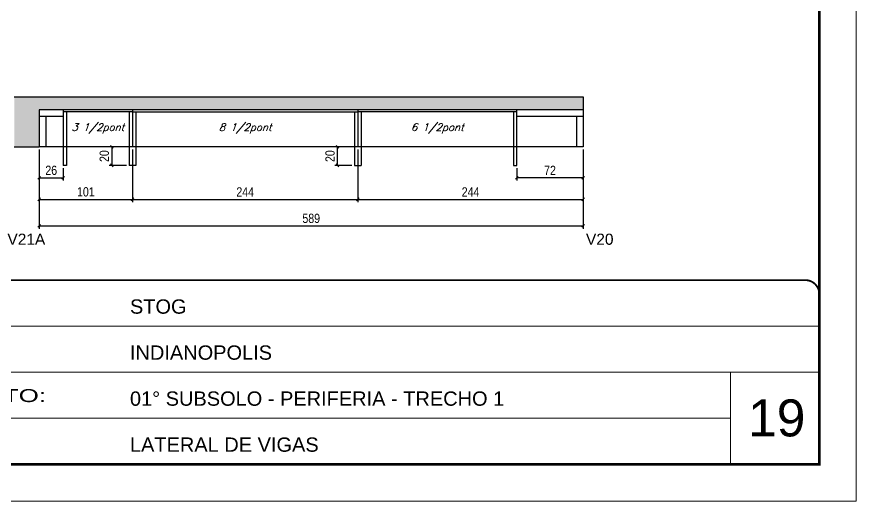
# Model space of a CAD drawing. Extents: x 0 to 6325, y 5574 to 19307.
# Drawn here: x 3746 to 4655, y 12466 to 12990 of the extents above; entities that cross this region are included whole.
import ezdxf

# ---------------------------------------------------------------- set-up
doc = ezdxf.new("R2010")
doc.units = 0
doc.linetypes.add('CONTINUO', pattern=[0])
doc.linetypes.add('DASHED', pattern=[0.75, 0.5, -0.25])
for name, color, linetype in [('1', 1, 'Continuous'), ('5', 5, 'Continuous'), ('COTA', 241, 'Continuous'), ('Painéis', 200, 'Continuous'), ('SARR_2.2x7', 40, 'Continuous'), ('SARR_3.5x7', 81, 'Continuous'), ('texto', 7, 'Continuous')]:
    doc.layers.add(name, color=color, linetype=linetype)
for name, color, linetype, lineweight in [('CARIMBO', 255, 'Continuous', 9), ('Folhas', 255, 'Continuous', 9), ('SARRAFO DE PRESSAO', 251, 'DASHED', 9)]:
    doc.layers.add(name, color=color, linetype=linetype, lineweight=lineweight)
doc.styles.add('arial', font='arial.ttf')
doc.styles.add('COTA TECNICA', font='techl___.ttf', dxfattribs={"height": 10})
doc.styles.add('Romans', font='romans.shx')
doc.styles.get("Standard").update_dxf_attribs({"font": 'arial.ttf'})
doc.styles.add('Tecnologia', font='')
doc.styles.get('Tecnologia').set_extended_font_data('Forgotten Futurist')
doc.dimstyles.new('PAINEL', dxfattribs={"dimtxt": 10, "dimasz": 3, "dimexe": 3, "dimexo": 3, "dimgap": 3, "dimtad": 1, "dimdec": 1, "dimzin": 12, "dimdsep": 46, "dimtxsty": 'COTA TECNICA', "dimblk1": 'OBLIQUE', "dimblk2": 'OBLIQUE', "dimsah": 1, "dimcen": 0.9, "dimclrd": 4, "dimclre": 4, "dimclrt": 240, "dimadec": 1, "dimazin": 3, "dimtfac": 1, "dimtdec": 1, "dimtmove": 0, "dimatfit": 3, "dimfxl": 1, "dimtolj": 1, "dimtzin": 12, "dimarcsym": 0})

# ---------------------------------------------------------------- blocks, each defined once
blk = doc.blocks.new('9999999999')
at = {"color": 30, "linetype": 'CONTINUO'}
for p, q in [((98564.56, 34379.64), (99583.98, 34379.64)), ((98564.56, 34329.83), (99487.98, 34329.83)), ((99583.98, 34329.83), (99487.98, 34329.83)), ((99487.98, 34329.83), (99487.98, 34230.21)), ((98564.56, 34280.02), (99487.98, 34280.02))]:
    blk.add_line(p, q, dxfattribs=at)
at = {"color": 30, "linetype": 'CONTINUO', "const_width": 2}
blk.add_lwpolyline([(99583.98, 34230.21), (99583.98, 34414.45, 0.414214), (99568.98, 34429.45), (98228.98, 34429.45, 0.414214), (98213.98, 34414.45), (98213.98, 34245.21, 0.414214), (98228.98, 34230.21), (99583.98, 34230.21)], format="xyb", dxfattribs=at)
at = {"layer": 'Folhas'}
blk.add_lwpolyline([(98138.98, 34190.21), (99623.98, 34190.21), (99623.98, 35240.21), (98138.98, 35240.21)], close=True, dxfattribs=at)
at = {"layer": 'Folhas', "color": 30, "const_width": 3}
blk.add_lwpolyline([(98213.98, 34230.21), (99583.98, 34230.21), (99583.98, 35200.21), (98213.98, 35200.21)], close=True, dxfattribs=at)
at = {"color": 7, "linetype": 'Continuous', "ltscale": 5, "style": 'arial'}
for s, height, p in [('STOG', 15.483, (98837.68, 34393.13)), ('INDIANOPOLIS', 15.4829, (98837.68, 34343.32)), ('01° SUBSOLO - PERIFERIA - TRECHO 1', 15.4829, (98837.68, 34293.51)), ('LATERAL DE VIGAS', 15.4829, (98837.68, 34243.7))]:
    blk.add_text(s, height=height, dxfattribs=at).set_placement(p)
at = {"layer": 'Folhas', "color": 7, "style": 'Tecnologia', "width": 1.5}
blk.add_text('PAVIMENTO:', height=14, dxfattribs=at).set_placement((98573.65, 34297.5))
blk = doc.blocks.new('_Oblique')
at = {"layer": '1', "color": 0, "lineweight": -2}
blk.add_line((-0.5, -0.5), (0.5, 0.5), dxfattribs=at)
blk = doc.blocks.new('*D3279')
at = {"layer": 'COTA', "color": 4, "lineweight": -2, "transparency": 16777216}
for p, q in [((3770.47, 12846.14), (3770.47, 12760.61)), ((4359.47, 12846.14), (4359.47, 12760.61)), ((3770.47, 12763.61), (4359.47, 12763.61))]:
    blk.add_line(p, q, dxfattribs=at)
at = {"layer": 'Defpoints', "color": 0, "transparency": 16777216}
for p in [(3770.47, 12849.14), (4359.47, 12849.14), (4359.47, 12763.61)]:
    blk.add_point(p, dxfattribs=at)
at = {"layer": 'COTA', "color": 4, "lineweight": -2, "transparency": 16777216, "xscale": 3, "yscale": 3, "zscale": 3, "rotation": 180}
blk.add_blockref('_Oblique', (3770.47, 12763.61), dxfattribs=at)
at = {"layer": 'COTA', "color": 4, "lineweight": -2, "transparency": 16777216, "xscale": 3, "yscale": 3, "zscale": 3}
blk.add_blockref('_Oblique', (4359.47, 12763.61), dxfattribs=at)
at = {"layer": 'COTA', "color": 240, "transparency": 16777216, "insert": (4064.97, 12771.75), "char_height": 10, "attachment_point": 5, "style": 'COTA TECNICA'}
blk.add_mtext('\\A1;589', dxfattribs=at)
blk = doc.blocks.new('*D4362')
at = {"layer": 'COTA', "color": 4, "lineweight": -2, "transparency": 16777216}
for p, q in [((3770.47, 12846.14), (3770.47, 12789.33)), ((3871.47, 12846.14), (3871.47, 12789.33)), ((3770.47, 12792.33), (3871.47, 12792.33))]:
    blk.add_line(p, q, dxfattribs=at)
at = {"layer": 'Defpoints', "color": 0, "transparency": 16777216}
for p in [(3770.47, 12849.14), (3871.47, 12849.14), (3871.47, 12792.33)]:
    blk.add_point(p, dxfattribs=at)
at = {"layer": 'COTA', "color": 4, "lineweight": -2, "transparency": 16777216, "xscale": 3, "yscale": 3, "zscale": 3, "rotation": 180}
blk.add_blockref('_Oblique', (3770.47, 12792.33), dxfattribs=at)
at = {"layer": 'COTA', "color": 4, "lineweight": -2, "transparency": 16777216, "xscale": 3, "yscale": 3, "zscale": 3}
blk.add_blockref('_Oblique', (3871.47, 12792.33), dxfattribs=at)
at = {"layer": 'COTA', "color": 240, "transparency": 16777216, "insert": (3820.97, 12800.44), "char_height": 10, "attachment_point": 5, "style": 'COTA TECNICA'}
blk.add_mtext('\\A1;101', dxfattribs=at)
blk = doc.blocks.new('*D4363')
at = {"layer": 'COTA', "color": 4, "lineweight": -2, "transparency": 16777216}
for p, q in [((3871.47, 12846.14), (3871.47, 12789.33)), ((4115.47, 12846.14), (4115.47, 12789.33)), ((3871.47, 12792.33), (4115.47, 12792.33))]:
    blk.add_line(p, q, dxfattribs=at)
at = {"layer": 'Defpoints', "color": 0, "transparency": 16777216}
for p in [(3871.47, 12849.14), (4115.47, 12849.14), (4115.47, 12792.33)]:
    blk.add_point(p, dxfattribs=at)
at = {"layer": 'COTA', "color": 4, "lineweight": -2, "transparency": 16777216, "xscale": 3, "yscale": 3, "zscale": 3, "rotation": 180}
blk.add_blockref('_Oblique', (3871.47, 12792.33), dxfattribs=at)
at = {"layer": 'COTA', "color": 4, "lineweight": -2, "transparency": 16777216, "xscale": 3, "yscale": 3, "zscale": 3}
blk.add_blockref('_Oblique', (4115.47, 12792.33), dxfattribs=at)
at = {"layer": 'COTA', "color": 240, "transparency": 16777216, "insert": (3993.47, 12800.41), "char_height": 10, "attachment_point": 5, "style": 'COTA TECNICA'}
blk.add_mtext('\\A1;244', dxfattribs=at)
blk = doc.blocks.new('*D4364')
at = {"layer": 'COTA', "color": 4, "lineweight": -2, "transparency": 16777216}
for p, q in [((4115.47, 12846.14), (4115.47, 12789.33)), ((4359.47, 12846.14), (4359.47, 12789.33)), ((4115.47, 12792.33), (4359.47, 12792.33))]:
    blk.add_line(p, q, dxfattribs=at)
at = {"layer": 'Defpoints', "color": 0, "transparency": 16777216}
for p in [(4115.47, 12849.14), (4359.47, 12849.14), (4359.47, 12792.33)]:
    blk.add_point(p, dxfattribs=at)
at = {"layer": 'COTA', "color": 4, "lineweight": -2, "transparency": 16777216, "xscale": 3, "yscale": 3, "zscale": 3, "rotation": 180}
blk.add_blockref('_Oblique', (4115.47, 12792.33), dxfattribs=at)
at = {"layer": 'COTA', "color": 4, "lineweight": -2, "transparency": 16777216, "xscale": 3, "yscale": 3, "zscale": 3}
blk.add_blockref('_Oblique', (4359.47, 12792.33), dxfattribs=at)
at = {"layer": 'COTA', "color": 240, "transparency": 16777216, "insert": (4237.47, 12800.41), "char_height": 10, "attachment_point": 5, "style": 'COTA TECNICA'}
blk.add_mtext('\\A1;244', dxfattribs=at)
blk = doc.blocks.new('*D4368')
at = {"layer": 'COTA', "color": 4, "lineweight": -2, "transparency": 16777216}
for p, q in [((4093.44, 12829.14), (4093.44, 12849.14)), ((4108.97, 12829.14), (4090.44, 12829.14))]:
    blk.add_line(p, q, dxfattribs=at)
at = {"layer": 'Defpoints', "color": 0, "transparency": 16777216}
for p in [(4093.44, 12849.14), (4093.44, 12849.14), (4111.97, 12829.14)]:
    blk.add_point(p, dxfattribs=at)
at = {"layer": 'COTA', "color": 4, "lineweight": -2, "transparency": 16777216, "xscale": 3, "yscale": 3, "zscale": 3}
for p, rotation in [((4093.44, 12849.14), 90), ((4093.44, 12829.14), 270)]:
    blk.add_blockref('_Oblique', p, dxfattribs=dict(at, rotation=rotation))
at = {"layer": 'COTA', "color": 240, "transparency": 16777216, "insert": (4085.34, 12839.14), "char_height": 10, "attachment_point": 5, "rotation": 90, "style": 'COTA TECNICA'}
blk.add_mtext('\\A1;20', dxfattribs=at)
blk = doc.blocks.new('*D4369')
at = {"layer": 'COTA', "color": 4, "lineweight": -2, "transparency": 16777216}
for p, q in [((3849.04, 12849.14), (3849.04, 12829.14)), ((3864.97, 12829.14), (3846.04, 12829.14))]:
    blk.add_line(p, q, dxfattribs=at)
at = {"layer": 'Defpoints', "color": 0, "transparency": 16777216}
for p in [(3849.04, 12849.14), (3849.04, 12829.14), (3867.97, 12829.14)]:
    blk.add_point(p, dxfattribs=at)
at = {"layer": 'COTA', "color": 4, "lineweight": -2, "transparency": 16777216, "xscale": 3, "yscale": 3, "zscale": 3}
for p, rotation in [((3849.04, 12849.14), 90), ((3849.04, 12829.14), 270)]:
    blk.add_blockref('_Oblique', p, dxfattribs=dict(at, rotation=rotation))
at = {"layer": 'COTA', "color": 240, "transparency": 16777216, "insert": (3840.93, 12839.14), "char_height": 10, "attachment_point": 5, "rotation": 90, "style": 'COTA TECNICA'}
blk.add_mtext('\\A1;20', dxfattribs=at)
blk = doc.blocks.new('*D4407')
at = {"layer": 'COTA', "color": 4, "lineweight": -2, "transparency": 16777216}
for p, q in [((4359.47, 12846.14), (4359.47, 12812.64)), ((4287.47, 12826.14), (4287.47, 12812.64)), ((4359.47, 12815.64), (4287.47, 12815.64))]:
    blk.add_line(p, q, dxfattribs=at)
at = {"layer": 'Defpoints', "color": 0, "transparency": 16777216}
for p in [(4359.47, 12849.14), (4287.47, 12829.14), (4287.47, 12815.64)]:
    blk.add_point(p, dxfattribs=at)
at = {"layer": 'COTA', "color": 4, "lineweight": -2, "transparency": 16777216, "xscale": 3, "yscale": 3, "zscale": 3, "rotation": 180}
blk.add_blockref('_Oblique', (4287.47, 12815.64), dxfattribs=at)
at = {"layer": 'COTA', "color": 4, "lineweight": -2, "transparency": 16777216, "xscale": 3, "yscale": 3, "zscale": 3}
blk.add_blockref('_Oblique', (4359.47, 12815.64), dxfattribs=at)
at = {"layer": 'COTA', "color": 240, "transparency": 16777216, "insert": (4323.47, 12823.71), "char_height": 10, "attachment_point": 5, "style": 'COTA TECNICA'}
blk.add_mtext('\\A1;72', dxfattribs=at)
blk = doc.blocks.new('*D4410')
at = {"layer": 'COTA', "color": 4, "lineweight": -2, "transparency": 16777216}
for p, q in [((3770.47, 12846.14), (3770.47, 12812.64)), ((3796.47, 12826.14), (3796.47, 12812.64)), ((3770.47, 12815.64), (3796.47, 12815.64))]:
    blk.add_line(p, q, dxfattribs=at)
at = {"layer": 'Defpoints', "color": 0, "transparency": 16777216}
for p in [(3770.47, 12849.14), (3796.47, 12829.14), (3796.47, 12815.64)]:
    blk.add_point(p, dxfattribs=at)
at = {"layer": 'COTA', "color": 4, "lineweight": -2, "transparency": 16777216, "xscale": 3, "yscale": 3, "zscale": 3, "rotation": 180}
blk.add_blockref('_Oblique', (3770.47, 12815.64), dxfattribs=at)
at = {"layer": 'COTA', "color": 4, "lineweight": -2, "transparency": 16777216, "xscale": 3, "yscale": 3, "zscale": 3}
blk.add_blockref('_Oblique', (3796.47, 12815.64), dxfattribs=at)
at = {"layer": 'COTA', "color": 240, "transparency": 16777216, "insert": (3783.47, 12823.74), "char_height": 10, "attachment_point": 5, "style": 'COTA TECNICA'}
blk.add_mtext('\\A1;26', dxfattribs=at)

msp = doc.modelspace()

# ---------------------------------------------------------------- hatches: boundary and pattern name
at = {"layer": 'COTA'}
h = msp.add_hatch(dxfattribs=at)
h.set_pattern_fill('AR-CONC', color=256, scale=0.03)
h.set_pattern_definition([(50, (-35.0785, 1161.5534), (5.46554, -0.4781726), [0.5715, -6.2865]), (355, (-35.0785, 1161.5534), (-1.0573026, 5.7317054), [0.4572, -5.0292175]), (100.451445, (-34.623, 1161.5136), (4.4082374, 5.2535326), [0.4857003, -5.3427073]), (46.1842, (-35.0785, 1163.0774), (8.1323712, -1.26127), [0.85725, -9.42975]), (96.63556, (-34.401, 1162.972), (7.122124, 7.4227837), [0.7285507, -8.014068]), (351.18415, (-35.0785, 1163.077), (7.122124, 7.422784), [0.685799, -7.543792]), (21, (-34.3165, 1162.6964), (4.5484317, -3.067956), [0.5715, -6.2865]), (326, (-34.3165, 1162.6964), (1.8540609, 5.525639), [0.4572, -5.0292]), (71.451445, (-33.9375, 1162.441), (6.4024926, 2.457683), [0.4857003, -5.3426981]), (37.5, (-35.0785, 1161.5534), (0.0926581, 2.53665117), [0, -4.96824, 0, -5.1054, 0, -5.04825]), (7.5, (-35.0785, 1161.5534), (2.0045899, 3.00541724), [0, -2.91084, 0, -4.85394, 0, -1.92405]), (327.5, (-36.7778, 1161.5534), (4.06771786, -0.17186232), [0, -1.905, 0, -5.9436, 0, -7.8867]), (317.5, (-37.5398, 1161.5534), (4.4438754, 0.7627947), [0, -2.4765, 0, -3.94716, 0, -5.6007])])
h.paths.add_polyline_path([(4359.47, 12903.14), (3743.47, 12903.14), (3743.47, 12849.14), (3770.47, 12849.14), (3770.47, 12889.14), (4359.47, 12889.14)])

# ---------------------------------------------------------------- linework, layer by layer
for p, q in [((3743.47, 12903.14), (4359.47, 12903.14)), ((4359.47, 12903.14), (4359.47, 12889.14)), ((3743.47, 12849.14), (3770.47, 12849.14))]:
    msp.add_line(p, q, dxfattribs=at)
at = {"layer": 'Painéis', "linetype": 'ByBlock'}
for p, q in [((3770.47, 12889.14), (3770.47, 12849.14)), ((4359.47, 12889.14), (3770.47, 12889.14)), ((3871.47, 12889.14), (3871.47, 12849.14)), ((4115.47, 12889.14), (4115.47, 12849.14)), ((4359.47, 12889.14), (4359.47, 12849.14)), ((4359.47, 12849.14), (3770.47, 12849.14))]:
    msp.add_line(p, q, dxfattribs=at)
at = {"layer": 'SARR_2.2x7', "linetype": 'Continuous'}
for p, q in [((3796.47, 12882.14), (3770.47, 12882.14)), ((3777.47, 12882.14), (3777.47, 12849.14)), ((3871.47, 12886.94), (3796.47, 12886.94)), ((3871.47, 12886.94), (4115.47, 12886.94)), ((4287.47, 12886.94), (4115.47, 12886.94)), ((4359.47, 12882.14), (4287.47, 12882.14)), ((4352.47, 12849.14), (4352.47, 12882.14))]:
    msp.add_line(p, q, dxfattribs=at)
at = {"layer": 'SARR_3.5x7'}
for p, q in [((3796.47, 12889.14), (3796.47, 12829.14)), ((4287.47, 12829.14), (4287.47, 12889.14)), ((3799.97, 12886.94), (3799.97, 12829.14)), ((3867.97, 12886.94), (3867.97, 12829.14)), ((3874.97, 12886.94), (3874.97, 12829.14)), ((4111.97, 12886.94), (4111.97, 12829.14)), ((4118.97, 12886.94), (4118.97, 12829.14)), ((4283.97, 12886.94), (4283.97, 12829.14)), ((3799.97, 12829.14), (3796.47, 12829.14)), ((3874.97, 12829.14), (3867.97, 12829.14)), ((4111.97, 12829.14), (4118.97, 12829.14)), ((4283.97, 12829.14), (4287.47, 12829.14))]:
    msp.add_line(p, q, dxfattribs=at)

# ---------------------------------------------------------------- block references
at = {"layer": 'SARRAFO DE PRESSAO', "color": 6, "linetype": 'ByBlock'}
msp.add_blockref('9999999999', (-94968.98, -21724.51), dxfattribs=at)

# ---------------------------------------------------------------- texts
at = {"layer": '5', "linetype": 'Continuous'}
for s, p in [('V21A', (3736.02, 12743.23)), ('V20', (4362.4, 12743.23))]:
    msp.add_text(s, height=12, rotation=0.00004, dxfattribs=at).set_placement(p)
at = {"layer": 'CARIMBO', "style": 'arial'}
msp.add_text('19', height=40, dxfattribs=at).set_placement((4537.86, 12535.84))
at = {"layer": 'texto', "color": 2, "char_height": 8, "attachment_point": 5, "style": 'Romans'}
for s, insert in [('{\\Q19;\\C256;3 1/2pont}', (3833.97, 12869.14)), ('{\\Q19;\\C256;8 1/2pont}', (3993.47, 12869.14)), ('{\\Q19;\\C256;6 1/2pont}', (4201.47, 12869.14))]:
    msp.add_mtext(s, dxfattribs=dict(at, insert=insert))

# ---------------------------------------------------------------- dimensions: what is measured, and where the dimension line sits
at = {"layer": 'COTA'}
for base, p1, p2, picture, middle in [((4359.47, 12763.61), (3770.47, 12849.14), (4359.47, 12849.14), '*D3279', (4064.97, 12771.75)), ((3871.47, 12792.33), (3770.47, 12849.14), (3871.47, 12849.14), '*D4362', (3820.97, 12800.44)), ((3796.47, 12815.64), (3770.47, 12849.14), (3796.47, 12829.14), '*D4410', (3783.47, 12823.74)), ((4115.47, 12792.33), (3871.47, 12849.14), (4115.47, 12849.14), '*D4363', (3993.47, 12800.41)), ((4359.47, 12792.33), (4115.47, 12849.14), (4359.47, 12849.14), '*D4364', (4237.47, 12800.41)), ((4287.47, 12815.64), (4359.47, 12849.14), (4287.47, 12829.14), '*D4407', (4323.47, 12823.71))]:
    dim = msp.add_linear_dim(base=base, p1=p1, p2=p2, dimstyle='PAINEL', dxfattribs=at)
    dim.commit()
    dim.dimension.update_dxf_attribs({"geometry": picture, "text_midpoint": middle})
for base, p1, p2, picture, middle in [((3849.04, 12829.14), (3849.04, 12849.14), (3867.97, 12829.14), '*D4369', (3849.04, 12839.14)), ((4093.44, 12849.14), (4111.97, 12829.14), (4093.44, 12849.14), '*D4368', (4093.44, 12839.14))]:
    dim = msp.add_linear_dim(base=base, p1=p1, p2=p2, angle=90, dimstyle='PAINEL', dxfattribs=at)
    dim.commit()
    dim.dimension.update_dxf_attribs({"geometry": picture, "text_midpoint": middle, "dimtype": 160})

doc.saveas('drawing.dxf')
